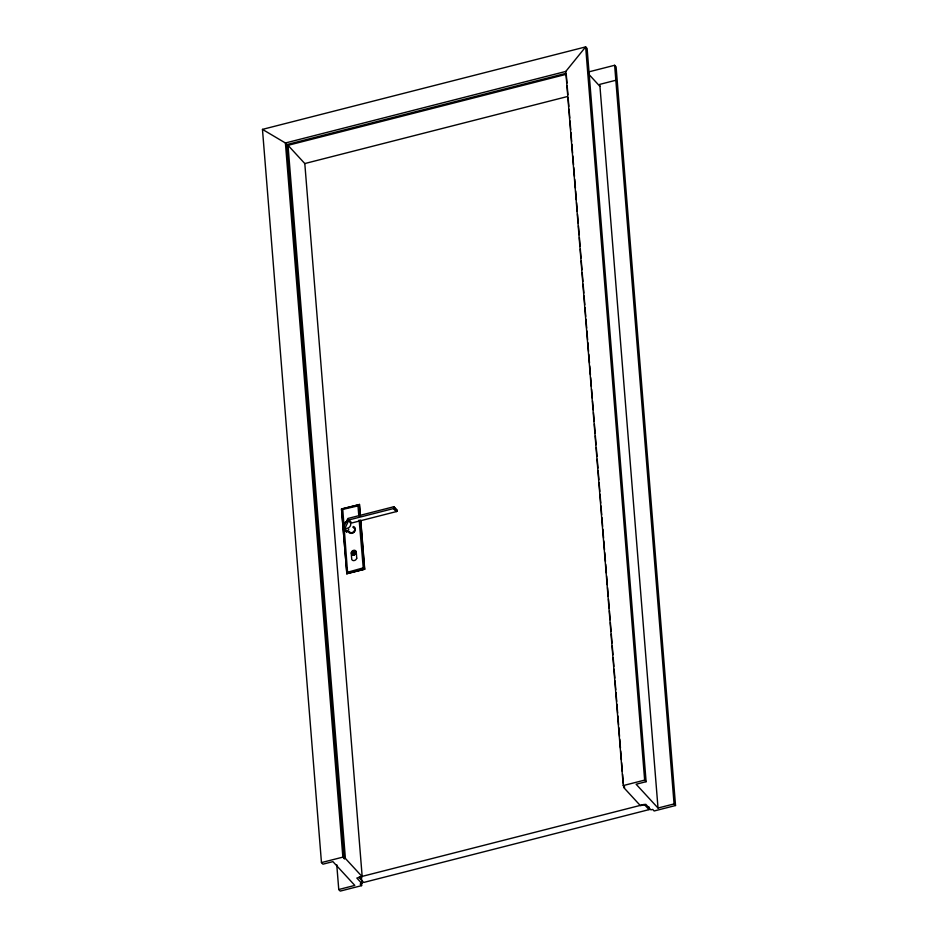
<?xml version="1.0" encoding="UTF-8"?>
<svg xmlns="http://www.w3.org/2000/svg" width="938" height="938" viewBox="0 0 938 938"><rect width="100%" height="100%" fill="white"/><g stroke="black" fill="none" stroke-linecap="round" stroke-linejoin="round"><path stroke-width="1.41" d="M349.006 519.922L393.62 508.537L394.253 507.259L393.233 506.895L347.869 518.48L343.249 528.094L343.648 528.798L344.844 528.598L349.006 519.922L351.809 522.97L396.422 511.573L397.114 510.542L396.293 509.885M343.249 528.094L346.779 531.952L348.842 529.161M565.79 71.429L585.652 46.9L587.118 48.483L646.106 781.694L636.116 784.238L658.019 808.028L674.07 803.936L675.536 805.519L654.126 810.983L652.672 809.4L650.89 809.857L645.778 804.3L640.42 805.672L623.641 787.428L624.708 787.158L623.242 785.575L565.79 71.429L285.41 142.986L262.464 129.385L321.464 862.585L322.918 864.179L332.908 861.623L354.81 885.413L338.759 889.517L336.754 864.695M262.464 129.385L585.652 46.9L644.652 780.111L646.106 781.694M338.759 889.517L340.213 891.1L361.622 885.636L360.157 884.053L361.939 883.596L356.827 878.05L362.185 876.678L345.395 858.446L344.328 858.716L342.862 857.133L285.41 142.986L286.864 144.569L565.837 73.375M345.395 858.446L288.013 145.32L566.259 74.301L566.962 83.06M589.17 71.78L614.636 65.285L616.102 66.868L675.536 805.519M615.844 80.258L599.792 84.361L658.019 808.028M288.013 145.32L304.803 163.552L567.431 96.532M343.027 508.736L359.489 504.538L360.415 516.041M353.509 551.943L353.661 553.936L353.814 551.321L353.52 552.095M359.489 504.538L341.514 508.935L346.861 573.763L364.694 569.214L360.767 520.344M321.464 862.585L342.862 857.133M623.242 785.575L644.652 780.111M649.049 809.623L363.674 882.459L358.855 877.229L644.23 804.394L649.049 809.623L648.815 806.715M588.536 73.985L599.957 86.402M393.96 506.93L397.055 510.307M393.737 506.848L397.114 510.542M393.491 506.837L397.102 510.788M394.206 507.986L397.009 511.034M394.054 508.208L396.856 511.257M393.854 508.396L396.657 511.445M393.62 508.537L396.422 511.573M358.257 505.817L342.499 509.463L341.514 508.935L346.861 573.763M342.78 509.768L347.529 571.875L346.72 573.61L364.694 569.214M344.844 528.598L347.646 531.635M343.8 528.868L346.603 531.916M363.276 568.24L359.148 520.027M347.81 572.18L363.006 567.936L364.554 569.061L360.626 520.191M614.636 65.285L674.07 803.936M567.197 85.968L567.9 94.726M568.135 97.634L568.838 106.393M569.073 109.3L569.776 118.059M570.011 120.967L570.714 129.725M570.949 132.633L571.652 141.392M571.887 144.3L572.59 153.058M572.825 155.966L573.54 164.725M573.775 167.632L574.478 176.391M574.713 179.31L575.416 188.057M575.651 190.977L576.354 199.724M576.589 202.643L577.292 211.39M577.527 214.31L578.23 223.056M578.465 225.976L579.168 234.723M579.403 237.642L580.106 246.389M580.341 249.309L581.044 258.056M581.279 260.975L581.982 269.722M582.217 272.641L582.92 281.388M583.155 284.308L583.858 293.055M584.093 295.974L584.796 304.721M585.031 307.641L585.734 316.387M585.969 319.307L586.672 328.054M586.907 330.973L587.61 339.72M587.845 342.64L588.548 351.387M588.783 354.306L589.498 363.053M589.732 365.972L590.436 374.719M590.67 377.639L591.374 386.386M591.608 389.305L592.312 398.052M592.546 400.972L593.25 409.718M593.484 412.638L594.188 421.385M594.422 424.304L595.126 433.051M595.36 435.971L596.064 444.718M596.298 447.637L597.002 456.384M597.236 459.303L597.94 468.05M598.174 470.97L598.878 479.717M599.112 482.636L599.816 491.383M600.05 494.303L600.754 503.049M600.988 505.969L601.692 514.716M601.926 517.635L602.63 526.382M602.864 529.302L603.568 538.06M603.802 540.968L604.506 549.727M604.74 552.634L605.456 561.393M605.69 564.301L606.394 573.059M606.628 575.967L607.332 584.726M607.566 587.634L608.27 596.392M608.504 599.3L609.208 608.059M609.442 610.966L610.146 619.725M610.38 622.633L611.084 631.391M611.318 634.299L612.022 643.058M612.256 645.977L612.96 654.724M613.194 657.644L613.898 666.39M614.132 669.31L614.836 678.057M615.07 680.976L615.774 689.723M616.008 692.643L616.712 701.39M616.946 704.309L617.65 713.056M617.884 715.975L618.588 724.722M618.822 727.642L619.526 736.389M619.76 739.308L620.464 748.055M620.698 750.975L621.402 759.721M621.636 762.641L622.351 771.388M622.586 774.307L623.289 783.054M360.274 515.888L359.348 504.386L357.976 505.512L358.797 515.666M304.803 163.552L362.185 876.678M361.47 877.757L361.939 883.596M361.388 882.717L361.622 885.636M286.864 144.569L344.328 858.716M353.333 526.476A3.869 3.213 -42.6 0 1 354.177 532.022A3.869 3.213 -42.6 0 1 348.408 531.635M349.487 521.809A3.869 3.213 -42.6 0 1 350.39 525.772A3.869 3.213 -42.6 0 1 346.509 528.375M344.211 527.344A3.869 3.213 -42.6 0 1 344.164 523.51A3.869 3.213 -42.6 0 1 347.822 521.329M353.309 527.461A3.095 2.568 -42.6 0 1 354.763 528.774M354.881 530.181A3.095 2.568 -42.6 0 1 351.539 533.007M350.202 532.62A3.095 2.568 -42.6 0 1 349.71 532.174M354.154 527.883A3.095 2.568 -42.6 0 1 354.482 528.469M354.365 530.615A3.095 2.568 -42.6 0 1 353.403 531.869M352.735 532.327A3.095 2.568 -42.6 0 1 351.258 532.702M350.554 532.608A3.095 2.568 -42.6 0 1 349.921 532.315M349.428 531.869A3.095 2.568 -42.6 0 1 349.088 531.283M353.028 527.156A3.095 2.568 -42.6 0 1 353.649 527.437M356.745 558.227L356.194 551.415A2.861 2.368 -42.6 0 0 351.199 552.693L351.75 559.494A2.861 2.368 -42.6 0 0 356.745 558.227M353.931 554.909A2.322 1.923 -42.6 0 0 355.537 551.38A2.322 1.923 -42.6 0 0 351.832 552.318A2.322 1.923 -42.6 0 0 353.931 554.909M353.79 554.757A2.322 1.923 -42.6 0 0 355.396 551.227A2.322 1.923 -42.6 0 0 351.691 552.165A2.322 1.923 -42.6 0 0 353.79 554.757M353.907 554.569A1.935 1.606 -42.6 0 0 355.244 551.626A1.935 1.606 -42.6 0 0 352.149 552.412A1.935 1.606 -42.6 0 0 353.907 554.569M353.767 554.417A1.935 1.606 -42.6 0 0 355.103 551.474A1.935 1.606 -42.6 0 0 352.008 552.259A1.935 1.606 -42.6 0 0 353.767 554.417"/></g></svg>
